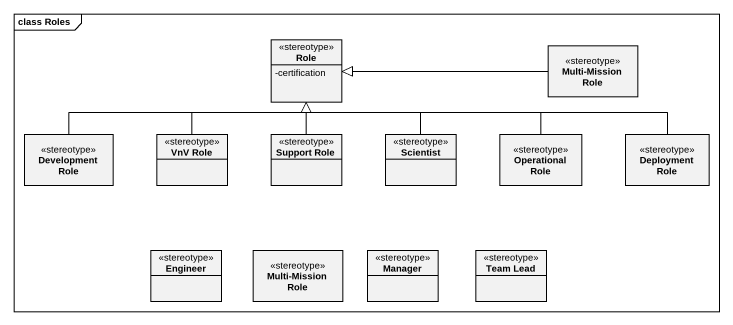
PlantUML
@startuml
mainframe class Roles
hide circle
hide empty members
skinparam classAttributeIconSize 0
class Role <<stereotype>> {
  -certification
}
class "Multi-Mission Role" as Multi_Mission_Role <<stereotype>>
class "Development Role" as Development_Role <<stereotype>>
class "VnV Role" as VnV_Role <<stereotype>>
class "Support Role" as Support_Role <<stereotype>>
class Scientist <<stereotype>>
class "Operational Role" as Operational_Role <<stereotype>>
class "Deployment Role" as Deployment_Role <<stereotype>>
class Engineer <<stereotype>>
class "Multi-Mission Role" as Multi_Mission_Role_2 <<stereotype>>
class Manager <<stereotype>>
class "Team Lead" as Team_Lead <<stereotype>>
Multi_Mission_Role -left-|> Role
Development_Role -right-|> Role
VnV_Role -up-|> Role
Support_Role -up-|> Role
Scientist -up-|> Role
Operational_Role -left-|> Role
Deployment_Role -left-|> Role
@enduml
